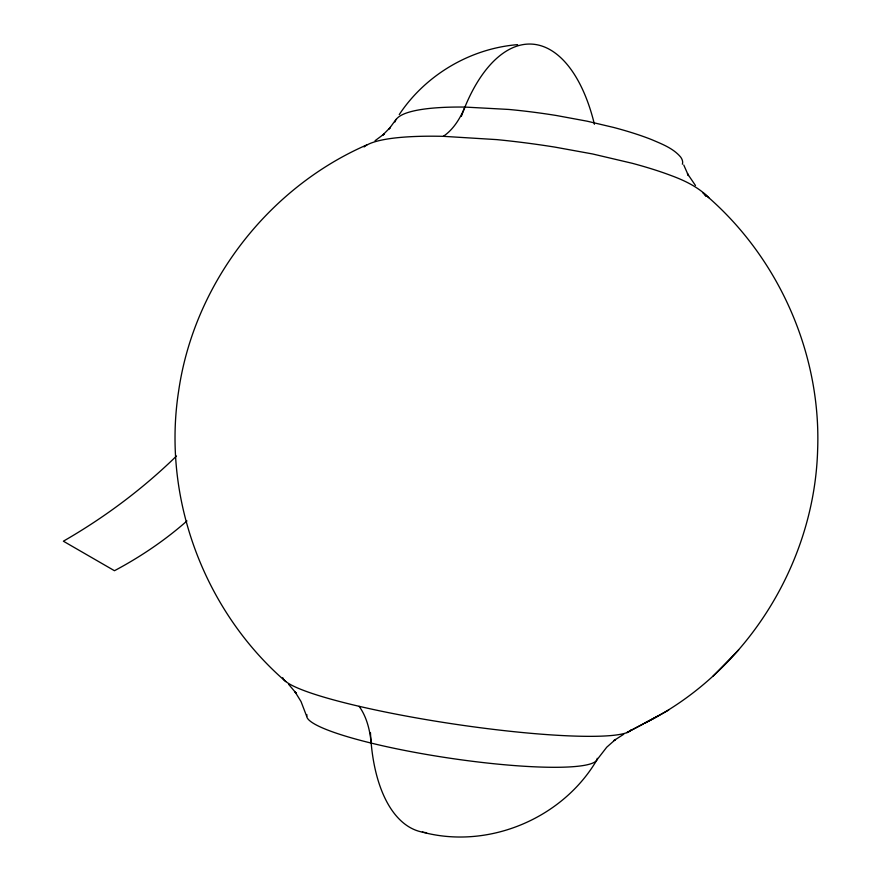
<?xml version="1.0" encoding="UTF-8"?>
<svg xmlns="http://www.w3.org/2000/svg" width="881" height="881" viewBox="0 0 881 881"><rect width="100%" height="100%" fill="white"/><g stroke="black" fill="none" stroke-linecap="round" stroke-linejoin="round"><path stroke-width="1.32" d="M394.952 121.974L396.076 119.298M596.58 760.457C562.078 818.79 488.03 849.68 422.406 832.116M596.955 759.851L606.734 747.209L615.467 739.489L613.826 740.624L623.715 734.247M395.833 119.673L389.039 129.011L390.36 127.36L382.497 135.322L384.226 133.89L375.075 140.707M399.258 114.552C425.49 74.951 470.267 48.477 517.621 44.645M668.679 710.086L644.617 723.246C746.35 672.566 814.485 563.201 817.634 449.839C821.334 352.444 777.56 254.928 702.796 192.565M712.993 676.223L738.63 649.947M186.959 520.957C164.901 540.383 140.398 556.924 114.464 570.712L63.366 541.198C103.209 518.292 140.376 490.728 173.546 458.88A973.384 696.034 66.7 0 0 176.508 456.006M657.744 716.088L626.809 732.629L643.416 723.907M366.793 144.902C267.813 188.071 194.183 283.781 178.678 390.768C161.851 497.743 203.963 610.863 285.785 681.575M396.307 119.342A144.66 29.436 8.1 0 1 465.025 107.075L508.855 109.453A148.008 30.064 8.1 0 1 556.34 115.499L587.209 121.204L613.683 127.459A148.691 30.207 8.1 0 1 651.676 139.627C661.884 144.021 673.007 148.173 680.451 156.818A148.746 30.262 8.1 0 1 682.368 164.207M364.106 146.951A173.964 31.936 8.1 0 1 443.451 136.335L496.752 139.616A177.951 32.597 8.1 0 1 554.821 147.094L592.539 153.955L632.305 163.304A179.008 32.795 8.1 0 1 670.793 175.429C684.669 180.506 698.292 187.036 708.787 197.674M288.605 684.284L296.192 693.248L294.926 691.651L301.027 701.551L306.731 716.429M703.192 192.928L704.734 194.69M695.494 185.528L687.444 173.689L688.435 175.594L683.766 165.022M631.093 729.809A176.365 21.695 8.5 0 1 453.252 723.94A176.365 21.695 8.5 0 1 282.757 677.676M359.118 706.342A91.316 49.27 -74.8 0 1 371.154 743.079M597.219 758.321A146.83 21.056 8.5 0 1 448.33 757.968A146.83 21.056 8.5 0 1 306.962 714.744M426.536 832.688A160.617 79.378 -78.3 0 1 370.46 732.684M464.937 107.03A90.247 47.937 89.3 0 1 443.352 136.28M704.734 194.69A179.14 32.872 8.2 0 1 705.857 196.397M461.358 116.336A159.23 78.068 -87.1 0 1 594.411 124.265"/></g></svg>
